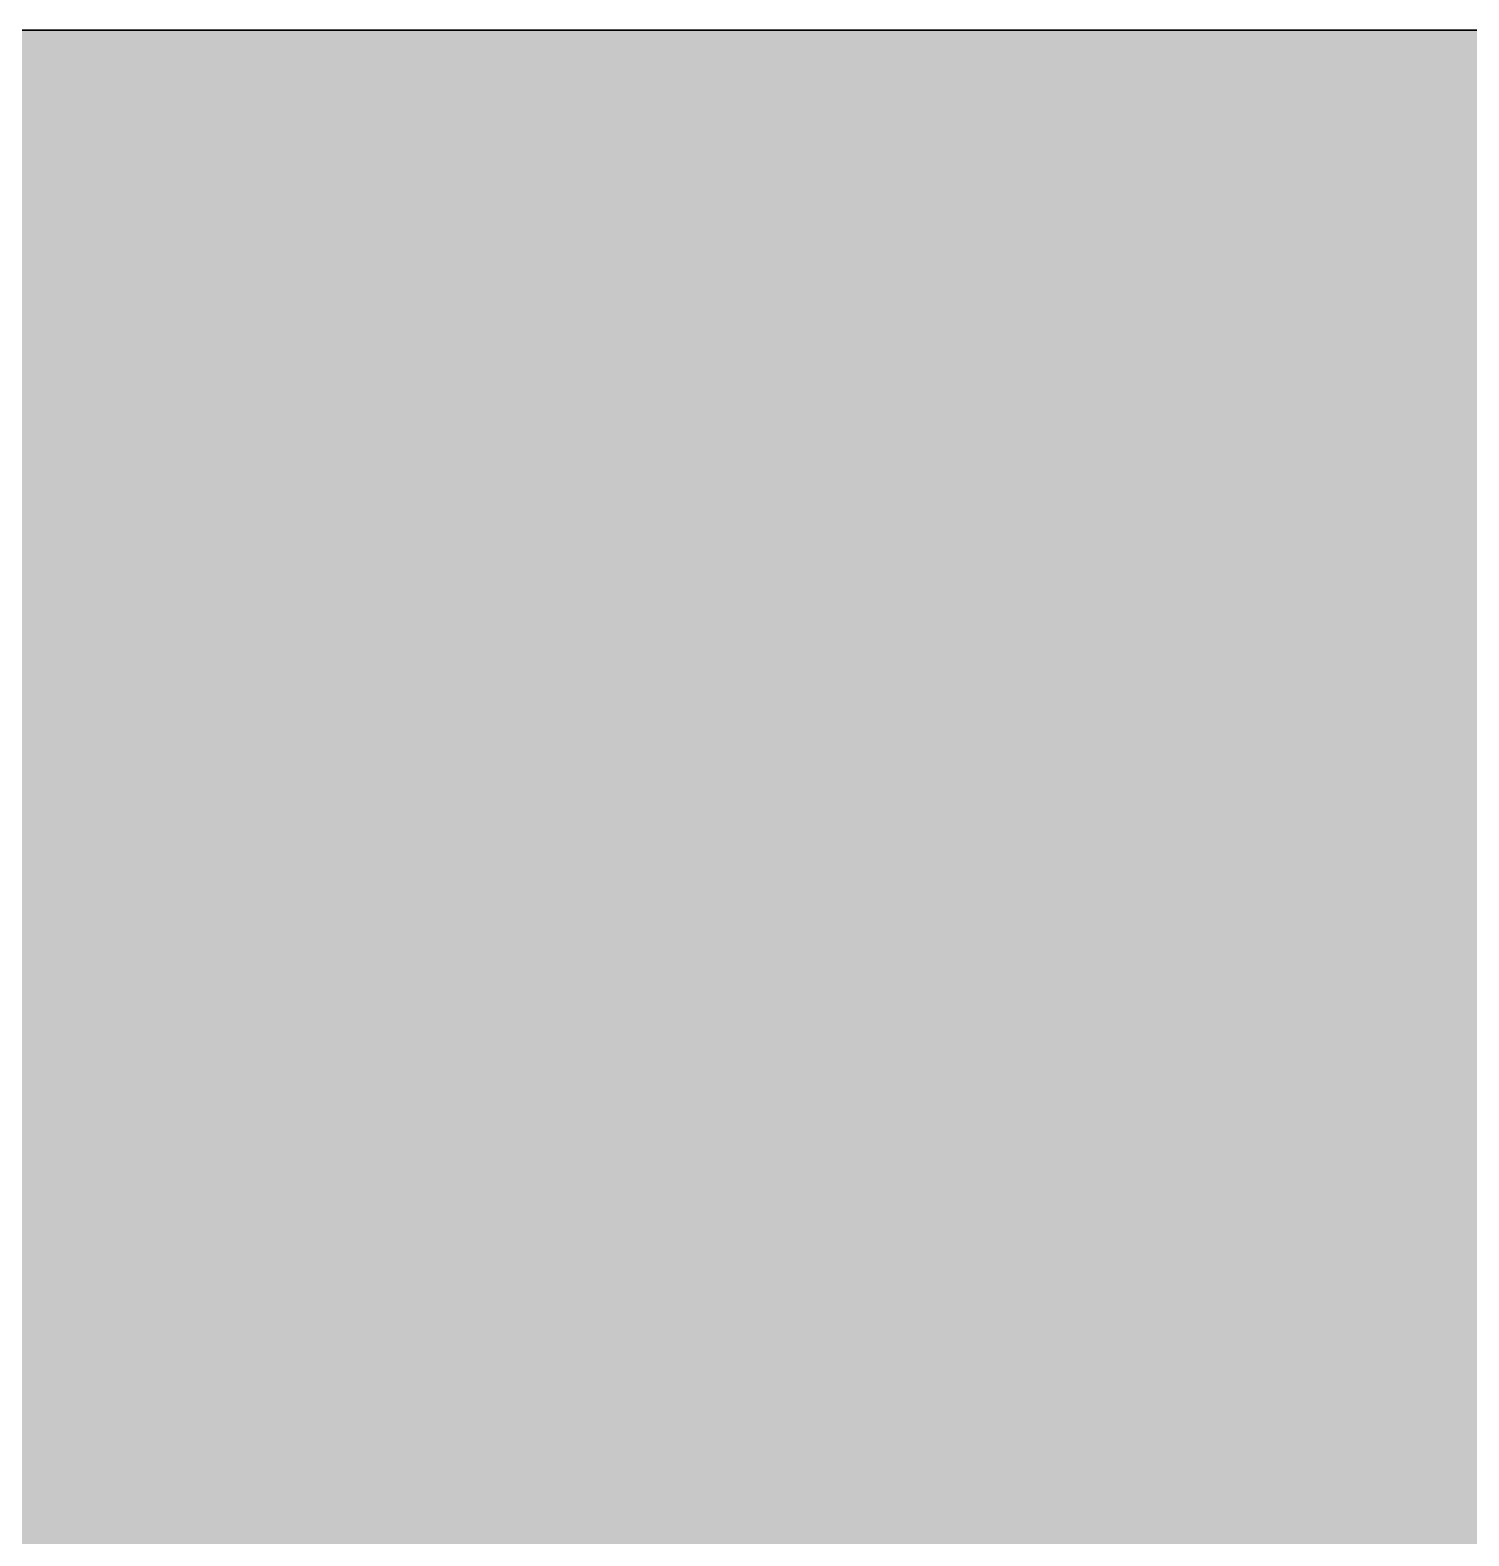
# Model space of a CAD drawing. Header units: metres. Extents: x 294 to 1101, y -498 to -355.
# Drawn here: x 628.18705 to 628.19899, y -488.18013 to -488.16763 of the extents above; entities that cross this region are included whole.
import ezdxf

# ---------------------------------------------------------------- set-up
doc = ezdxf.new("R2010")
doc.units = ezdxf.units.M
doc.layers.add('SectionCutEdges', color=7, linetype='Continuous')
doc.layers.add('wall', color=7, linetype='Continuous', lineweight=25)

msp = doc.modelspace()

# ---------------------------------------------------------------- hatches: boundary and pattern name
at = {"layer": 'wall'}
h = msp.add_hatch(color=256, dxfattribs=at)
h.dxf.hatch_style = 1
h.paths.add_polyline_path([(634.831432, -488.167627), (633.846039, -488.167627), (632.546039, -488.167627), (631.346039, -488.167627), (631.146039, -488.167627), (626.919587, -488.167627), (620.689178, -488.167627), (616.264441, -488.167627), (615.064441, -488.167627), (613.977053, -488.167627), (613.764441, -488.167627), (611.854409, -488.167627), (611.854409, -488.367627), (634.831432, -488.367627)])

# ---------------------------------------------------------------- linework, layer by layer
for p, q in [((626.919587, -488.167627), (631.346039, -488.167627)), ((627.420453, -488.167627), (630.860793, -488.167627)), ((627.531335, -488.167627), (628.267354, -488.167627)), ((627.609707, -488.167627), (628.345726, -488.167627)), ((627.742575, -488.167627), (628.875413, -488.167627)), ((627.865931, -488.167627), (628.519316, -488.167627)), ((627.890481, -488.167627), (628.495167, -488.167627)), ((627.903525, -488.167627), (630.375639, -488.167627)), ((627.905927, -488.167627), (628.479311, -488.167627)), ((628.078726, -488.167627), (628.232225, -488.167627)), ((628.176821, -488.167627), (628.203618, -488.167627)), ((628.179791, -488.167627), (628.190398, -488.167627)), ((628.187042, -488.167627), (628.187483, -488.167627)), ((628.18706, -488.167627), (628.187313, -488.167627)), ((628.18706, -488.167627), (628.187276, -488.167627)), ((628.18706, -488.167627), (628.187637, -488.167627)), ((628.187061, -488.167627), (628.18709, -488.167627)), ((628.187063, -488.167627), (628.187236, -488.167627)), ((628.187063, -488.167627), (628.187633, -488.167627)), ((628.187063, -488.167627), (628.187291, -488.167627)), ((628.187063, -488.167627), (628.18718, -488.167627)), ((628.187063, -488.167627), (628.187427, -488.167627)), ((628.187066, -488.167627), (628.18718, -488.167627)), ((628.187066, -488.167627), (628.187119, -488.167627)), ((628.187091, -488.167627), (628.187199, -488.167627)), ((628.187091, -488.167627), (628.187308, -488.167627)), ((628.187101, -488.167627), (628.187805, -488.167627)), ((628.18718, -488.167627), (628.187528, -488.167627)), ((628.187197, -488.167627), (628.187231, -488.167627)), ((628.187199, -488.167627), (628.187748, -488.167627)), ((628.187231, -488.167627), (628.187366, -488.167627)), ((628.187231, -488.167627), (628.187379, -488.167627)), ((628.187231, -488.167627), (628.187498, -488.167627)), ((628.187236, -488.167627), (628.187275, -488.167627)), ((628.187276, -488.167627), (628.187585, -488.167627)), ((628.187288, -488.167627), (628.187455, -488.167627)), ((628.187291, -488.167627), (628.187347, -488.167627)), ((628.187291, -488.167627), (628.187427, -488.167627)), ((628.187308, -488.167627), (628.187401, -488.167627)), ((628.187313, -488.167627), (628.187747, -488.167627)), ((628.187313, -488.167627), (628.187747, -488.167627)), ((628.187347, -488.167627), (628.187454, -488.167627)), ((628.187347, -488.167627), (628.187865, -488.167627)), ((628.187366, -488.167627), (628.187776, -488.167627)), ((628.187379, -488.167627), (628.187666, -488.167627)), ((628.187401, -488.167627), (628.187804, -488.167627)), ((628.187427, -488.167627), (628.187709, -488.167627)), ((628.187427, -488.167627), (628.187571, -488.167627)), ((628.187443, -488.167627), (628.187566, -488.167627)), ((628.187455, -488.167627), (628.187759, -488.167627)), ((628.187455, -488.167627), (628.187748, -488.167627)), ((628.187483, -488.167627), (628.188761, -488.167627)), ((628.187528, -488.167627), (628.187571, -488.167627)), ((628.187566, -488.167627), (628.187666, -488.167627)), ((628.187571, -488.167627), (628.187683, -488.167627)), ((628.187571, -488.167627), (628.187648, -488.167627)), ((628.187585, -488.167627), (628.187633, -488.167627)), ((628.187613, -488.167627), (628.187742, -488.167627)), ((628.187633, -488.167627), (628.187671, -488.167627)), ((628.187636, -488.167627), (628.187806, -488.167627)), ((628.187636, -488.167627), (628.187806, -488.167627)), ((628.187637, -488.167627), (628.187747, -488.167627)), ((628.187648, -488.167627), (628.187683, -488.167627)), ((628.187666, -488.167627), (628.187805, -488.167627)), ((628.187666, -488.167627), (628.187805, -488.167627)), ((628.187683, -488.167627), (628.187806, -488.167627)), ((628.187683, -488.167627), (628.187709, -488.167627)), ((628.187689, -488.167627), (628.187746, -488.167627)), ((628.187709, -488.167627), (628.187806, -488.167627)), ((628.187709, -488.167627), (628.187747, -488.167627)), ((628.187741, -488.167627), (628.187954, -488.167627)), ((628.187741, -488.167627), (628.187954, -488.167627)), ((628.187742, -488.167627), (628.187955, -488.167627)), ((628.187743, -488.167627), (628.187946, -488.167627)), ((628.187743, -488.167627), (628.187888, -488.167627)), ((628.187746, -488.167627), (628.187843, -488.167627)), ((628.187747, -488.167627), (628.187804, -488.167627)), ((628.187747, -488.167627), (628.187804, -488.167627)), ((628.187748, -488.167627), (628.187954, -488.167627)), ((628.187748, -488.167627), (628.187878, -488.167627)), ((628.187759, -488.167627), (628.187865, -488.167627)), ((628.187759, -488.167627), (628.187953, -488.167627)), ((628.187776, -488.167627), (628.187805, -488.167627)), ((628.187804, -488.167627), (628.187862, -488.167627)), ((628.187804, -488.167627), (628.187862, -488.167627)), ((628.187804, -488.167627), (628.187863, -488.167627)), ((628.187805, -488.167627), (628.187863, -488.167627)), ((628.187805, -488.167627), (628.187864, -488.167627)), ((628.187805, -488.167627), (628.187864, -488.167627)), ((628.187806, -488.167627), (628.187865, -488.167627)), ((628.187806, -488.167627), (628.187864, -488.167627)), ((628.187806, -488.167627), (628.187864, -488.167627)), ((628.187813, -488.167627), (628.187938, -488.167627)), ((628.187843, -488.167627), (628.18794, -488.167627)), ((628.187862, -488.167627), (628.18792, -488.167627)), ((628.187862, -488.167627), (628.18792, -488.167627)), ((628.187863, -488.167627), (628.187921, -488.167627)), ((628.187863, -488.167627), (628.187921, -488.167627)), ((628.187864, -488.167627), (628.187921, -488.167627)), ((628.187864, -488.167627), (628.187922, -488.167627)), ((628.187864, -488.167627), (628.187922, -488.167627)), ((628.187864, -488.167627), (628.187922, -488.167627)), ((628.187865, -488.167627), (628.187922, -488.167627)), ((628.187865, -488.167627), (628.187953, -488.167627)), ((628.187877, -488.167627), (628.187914, -488.167627)), ((628.187878, -488.167627), (628.187954, -488.167627)), ((628.187888, -488.167627), (628.18794, -488.167627)), ((628.18792, -488.167627), (628.18798, -488.167627)), ((628.18792, -488.167627), (628.18798, -488.167627)), ((628.187921, -488.167627), (628.187981, -488.167627)), ((628.187921, -488.167627), (628.187954, -488.167627)), ((628.187921, -488.167627), (628.187981, -488.167627)), ((628.187921, -488.167627), (628.18798, -488.167627)), ((628.187922, -488.167627), (628.187982, -488.167627)), ((628.187922, -488.167627), (628.187982, -488.167627)), ((628.187922, -488.167627), (628.187982, -488.167627)), ((628.187922, -488.167627), (628.187981, -488.167627)), ((628.187922, -488.167627), (628.187982, -488.167627)), ((628.18794, -488.167627), (628.188041, -488.167627)), ((628.18794, -488.167627), (628.187979, -488.167627)), ((628.187946, -488.167627), (628.188041, -488.167627)), ((628.187953, -488.167627), (628.187983, -488.167627)), ((628.187953, -488.167627), (628.187983, -488.167627)), ((628.187953, -488.167627), (628.187982, -488.167627)), ((628.187953, -488.167627), (628.188107, -488.167627)), ((628.18798, -488.167627), (628.188041, -488.167627)), ((628.18798, -488.167627), (628.188042, -488.167627)), ((628.18798, -488.167627), (628.188042, -488.167627)), ((628.187981, -488.167627), (628.188043, -488.167627)), ((628.187981, -488.167627), (628.188043, -488.167627)), ((628.187981, -488.167627), (628.188043, -488.167627)), ((628.187981, -488.167627), (628.188043, -488.167627)), ((628.187981, -488.167627), (628.188043, -488.167627)), ((628.187982, -488.167627), (628.188044, -488.167627)), ((628.187982, -488.167627), (628.188043, -488.167627)), ((628.187982, -488.167627), (628.188044, -488.167627)), ((628.187982, -488.167627), (628.188046, -488.167627)), ((628.187982, -488.167627), (628.188043, -488.167627)), ((628.187983, -488.167627), (628.188108, -488.167627)), ((628.188041, -488.167627), (628.188105, -488.167627)), ((628.188041, -488.167627), (628.188104, -488.167627)), ((628.188042, -488.167627), (628.188105, -488.167627)), ((628.188042, -488.167627), (628.188105, -488.167627)), ((628.188043, -488.167627), (628.188106, -488.167627)), ((628.188043, -488.167627), (628.188106, -488.167627)), ((628.188043, -488.167627), (628.188106, -488.167627)), ((628.188043, -488.167627), (628.188107, -488.167627)), ((628.188044, -488.167627), (628.188107, -488.167627)), ((628.188044, -488.167627), (628.188107, -488.167627)), ((628.188044, -488.167627), (628.188107, -488.167627)), ((628.188046, -488.167627), (628.188107, -488.167627)), ((628.188104, -488.167627), (628.188189, -488.167627)), ((628.188105, -488.167627), (628.18816, -488.167627)), ((628.188105, -488.167627), (628.18816, -488.167627)), ((628.188105, -488.167627), (628.18816, -488.167627)), ((628.188106, -488.167627), (628.188161, -488.167627)), ((628.188106, -488.167627), (628.188161, -488.167627)), ((628.188106, -488.167627), (628.188161, -488.167627)), ((628.188107, -488.167627), (628.188162, -488.167627)), ((628.188107, -488.167627), (628.188162, -488.167627)), ((628.188107, -488.167627), (628.188162, -488.167627)), ((628.188107, -488.167627), (628.188162, -488.167627)), ((628.188108, -488.167627), (628.188162, -488.167627)), ((628.188108, -488.167627), (628.188219, -488.167627)), ((628.18816, -488.167627), (628.188216, -488.167627)), ((628.18816, -488.167627), (628.188216, -488.167627)), ((628.18816, -488.167627), (628.188217, -488.167627)), ((628.188161, -488.167627), (628.188217, -488.167627)), ((628.188161, -488.167627), (628.188218, -488.167627)), ((628.188161, -488.167627), (628.188217, -488.167627)), ((628.188162, -488.167627), (628.188219, -488.167627)), ((628.188162, -488.167627), (628.188219, -488.167627)), ((628.188162, -488.167627), (628.188222, -488.167627)), ((628.188162, -488.167627), (628.188218, -488.167627)), ((628.188162, -488.167627), (628.188218, -488.167627)), ((628.188189, -488.167627), (628.188575, -488.167627)), ((628.188189, -488.167627), (628.188283, -488.167627)), ((628.188216, -488.167627), (628.188274, -488.167627)), ((628.188216, -488.167627), (628.188274, -488.167627)), ((628.188217, -488.167627), (628.188275, -488.167627)), ((628.188217, -488.167627), (628.188274, -488.167627)), ((628.188217, -488.167627), (628.188275, -488.167627)), ((628.188218, -488.167627), (628.188276, -488.167627)), ((628.188218, -488.167627), (628.188275, -488.167627)), ((628.188218, -488.167627), (628.188276, -488.167627)), ((628.188219, -488.167627), (628.188336, -488.167627)), ((628.188219, -488.167627), (628.188276, -488.167627)), ((628.188219, -488.167627), (628.188276, -488.167627)), ((628.188274, -488.167627), (628.188333, -488.167627)), ((628.188274, -488.167627), (628.188333, -488.167627)), ((628.188274, -488.167627), (628.188333, -488.167627)), ((628.188275, -488.167627), (628.188334, -488.167627)), ((628.188275, -488.167627), (628.188334, -488.167627)), ((628.188275, -488.167627), (628.188334, -488.167627)), ((628.188276, -488.167627), (628.188336, -488.167627)), ((628.188276, -488.167627), (628.188335, -488.167627)), ((628.188276, -488.167627), (628.188335, -488.167627)), ((628.188276, -488.167627), (628.188335, -488.167627)), ((628.188283, -488.167627), (628.188379, -488.167627)), ((628.188332, -488.167627), (628.188379, -488.167627)), ((628.188332, -488.167627), (628.188376, -488.167627)), ((628.188333, -488.167627), (628.188391, -488.167627)), ((628.188333, -488.167627), (628.188391, -488.167627)), ((628.188333, -488.167627), (628.188391, -488.167627)), ((628.188334, -488.167627), (628.188392, -488.167627)), ((628.188334, -488.167627), (628.188392, -488.167627)), ((628.188334, -488.167627), (628.188392, -488.167627)), ((628.188335, -488.167627), (628.188393, -488.167627)), ((628.188335, -488.167627), (628.188393, -488.167627)), ((628.188335, -488.167627), (628.188392, -488.167627)), ((628.188336, -488.167627), (628.188453, -488.167627)), ((628.188336, -488.167627), (628.188393, -488.167627)), ((628.188376, -488.167627), (628.188406, -488.167627)), ((628.188376, -488.167627), (628.18845, -488.167627)), ((628.188379, -488.167627), (628.188575, -488.167627)), ((628.188379, -488.167627), (628.188474, -488.167627)), ((628.188391, -488.167627), (628.18845, -488.167627)), ((628.188391, -488.167627), (628.18845, -488.167627)), ((628.188391, -488.167627), (628.18845, -488.167627)), ((628.188392, -488.167627), (628.188451, -488.167627)), ((628.188392, -488.167627), (628.188451, -488.167627)), ((628.188392, -488.167627), (628.188451, -488.167627)), ((628.188392, -488.167627), (628.188452, -488.167627)), ((628.188393, -488.167627), (628.188453, -488.167627)), ((628.188393, -488.167627), (628.188452, -488.167627)), ((628.188393, -488.167627), (628.188452, -488.167627)), ((628.18845, -488.167627), (628.18851, -488.167627)), ((628.18845, -488.167627), (628.18851, -488.167627)), ((628.18845, -488.167627), (628.18851, -488.167627)), ((628.188451, -488.167627), (628.188511, -488.167627)), ((628.188451, -488.167627), (628.188511, -488.167627)), ((628.188451, -488.167627), (628.188511, -488.167627)), ((628.188452, -488.167627), (628.188513, -488.167627)), ((628.188452, -488.167627), (628.188512, -488.167627)), ((628.188452, -488.167627), (628.188512, -488.167627)), ((628.188453, -488.167627), (628.188513, -488.167627)), ((628.188453, -488.167627), (628.188574, -488.167627)), ((628.188474, -488.167627), (628.188572, -488.167627)), ((628.188492, -488.167627), (628.188529, -488.167627)), ((628.18851, -488.167627), (628.188572, -488.167627)), ((628.18851, -488.167627), (628.188572, -488.167627)), ((628.18851, -488.167627), (628.188572, -488.167627)), ((628.188511, -488.167627), (628.188573, -488.167627)), ((628.188511, -488.167627), (628.188573, -488.167627)), ((628.188511, -488.167627), (628.188572, -488.167627)), ((628.188512, -488.167627), (628.188578, -488.167627)), ((628.188512, -488.167627), (628.188573, -488.167627)), ((628.188513, -488.167627), (628.188574, -488.167627)), ((628.188513, -488.167627), (628.188574, -488.167627)), ((628.188572, -488.167627), (628.18863, -488.167627)), ((628.188572, -488.167627), (628.188664, -488.167627)), ((628.188572, -488.167627), (628.18863, -488.167627)), ((628.188572, -488.167627), (628.18863, -488.167627)), ((628.188572, -488.167627), (628.188631, -488.167627)), ((628.188573, -488.167627), (628.188631, -488.167627)), ((628.188573, -488.167627), (628.188631, -488.167627)), ((628.188573, -488.167627), (628.188632, -488.167627)), ((628.188574, -488.167627), (628.188692, -488.167627)), ((628.188574, -488.167627), (628.188632, -488.167627)), ((628.188574, -488.167627), (628.188632, -488.167627)), ((628.188575, -488.167627), (628.188844, -488.167627)), ((628.188575, -488.167627), (628.188664, -488.167627)), ((628.188575, -488.167627), (628.188777, -488.167627)), ((628.188579, -488.167627), (628.18879, -488.167627)), ((628.188579, -488.167627), (628.188847, -488.167627)), ((628.188584, -488.167627), (628.188692, -488.167627)), ((628.188584, -488.167627), (628.188814, -488.167627)), ((628.18863, -488.167627), (628.188689, -488.167627)), ((628.18863, -488.167627), (628.188689, -488.167627)), ((628.18863, -488.167627), (628.18869, -488.167627)), ((628.188631, -488.167627), (628.188691, -488.167627)), ((628.188631, -488.167627), (628.188691, -488.167627)), ((628.188631, -488.167627), (628.18869, -488.167627)), ((628.188632, -488.167627), (628.188692, -488.167627)), ((628.188632, -488.167627), (628.188692, -488.167627)), ((628.188632, -488.167627), (628.188692, -488.167627)), ((628.188632, -488.167627), (628.188691, -488.167627)), ((628.188632, -488.167627), (628.188692, -488.167627)), ((628.188652, -488.167627), (628.188689, -488.167627)), ((628.188664, -488.167627), (628.188759, -488.167627)), ((628.188689, -488.167627), (628.18875, -488.167627)), ((628.188689, -488.167627), (628.18875, -488.167627)), ((628.18869, -488.167627), (628.18875, -488.167627)), ((628.18869, -488.167627), (628.18875, -488.167627)), ((628.188691, -488.167627), (628.188751, -488.167627)), ((628.188691, -488.167627), (628.188751, -488.167627)), ((628.188691, -488.167627), (628.188751, -488.167627)), ((628.188692, -488.167627), (628.188752, -488.167627)), ((628.188692, -488.167627), (628.188752, -488.167627)), ((628.188692, -488.167627), (628.188814, -488.167627)), ((628.188692, -488.167627), (628.188752, -488.167627)), ((628.188692, -488.167627), (628.188752, -488.167627)), ((628.188718, -488.167627), (628.188752, -488.167627)), ((628.18875, -488.167627), (628.188811, -488.167627)), ((628.18875, -488.167627), (628.188834, -488.167627)), ((628.18875, -488.167627), (628.188811, -488.167627)), ((628.18875, -488.167627), (628.188812, -488.167627)), ((628.188751, -488.167627), (628.188812, -488.167627)), ((628.188751, -488.167627), (628.188786, -488.167627)), ((628.188751, -488.167627), (628.188812, -488.167627)), ((628.188752, -488.167627), (628.188814, -488.167627)), ((628.188752, -488.167627), (628.188813, -488.167627)), ((628.188752, -488.167627), (628.188813, -488.167627)), ((628.188752, -488.167627), (628.188813, -488.167627)), ((628.188752, -488.167627), (628.188813, -488.167627)), ((628.188759, -488.167627), (628.188844, -488.167627)), ((628.188761, -488.167627), (628.190752, -488.167627)), ((628.18879, -488.167627), (628.188886, -488.167627)), ((628.18879, -488.167627), (628.18938, -488.167627)), ((628.188811, -488.167627), (628.188866, -488.167627)), ((628.188812, -488.167627), (628.188868, -488.167627)), ((628.188812, -488.167627), (628.188868, -488.167627)), ((628.188813, -488.167627), (628.188869, -488.167627)), ((628.188813, -488.167627), (628.188869, -488.167627)), ((628.188813, -488.167627), (628.188868, -488.167627)), ((628.188813, -488.167627), (628.188868, -488.167627)), ((628.188813, -488.167627), (628.188869, -488.167627)), ((628.188814, -488.167627), (628.188869, -488.167627)), ((628.188814, -488.167627), (628.188926, -488.167627)), ((628.188814, -488.167627), (628.189026, -488.167627)), ((628.188834, -488.167627), (628.188867, -488.167627)), ((628.188834, -488.167627), (628.188867, -488.167627)), ((628.188835, -488.167627), (628.188868, -488.167627)), ((628.188844, -488.167627), (628.188922, -488.167627)), ((628.188844, -488.167627), (628.18893, -488.167627)), ((628.188866, -488.167627), (628.188923, -488.167627)), ((628.188867, -488.167627), (628.188923, -488.167627)), ((628.188868, -488.167627), (628.188924, -488.167627)), ((628.188868, -488.167627), (628.188925, -488.167627)), ((628.188868, -488.167627), (628.188924, -488.167627)), ((628.188869, -488.167627), (628.188926, -488.167627)), ((628.188869, -488.167627), (628.188925, -488.167627)), ((628.188869, -488.167627), (628.188925, -488.167627)), ((628.188869, -488.167627), (628.188925, -488.167627)), ((628.188899, -488.167627), (628.188976, -488.167627)), ((628.188923, -488.167627), (628.18898, -488.167627)), ((628.188923, -488.167627), (628.188977, -488.167627)), ((628.188924, -488.167627), (628.188981, -488.167627)), ((628.188924, -488.167627), (628.188978, -488.167627)), ((628.188925, -488.167627), (628.188982, -488.167627)), ((628.188925, -488.167627), (628.188982, -488.167627)), ((628.188925, -488.167627), (628.188982, -488.167627)), ((628.188925, -488.167627), (628.188982, -488.167627)), ((628.188926, -488.167627), (628.188982, -488.167627)), ((628.188926, -488.167627), (628.189041, -488.167627)), ((628.18893, -488.167627), (628.189265, -488.167627)), ((628.188942, -488.167627), (628.189026, -488.167627)), ((628.188977, -488.167627), (628.189038, -488.167627)), ((628.188978, -488.167627), (628.189039, -488.167627)), ((628.18898, -488.167627), (628.189037, -488.167627)), ((628.188981, -488.167627), (628.189039, -488.167627)), ((628.188982, -488.167627), (628.18904, -488.167627)), ((628.188982, -488.167627), (628.189025, -488.167627)), ((628.188982, -488.167627), (628.189026, -488.167627)), ((628.188982, -488.167627), (628.189038, -488.167627)), ((628.188982, -488.167627), (628.189038, -488.167627)), ((628.188996, -488.167627), (628.189032, -488.167627)), ((628.189026, -488.167627), (628.189102, -488.167627)), ((628.189026, -488.167627), (628.189293, -488.167627)), ((628.189026, -488.167627), (628.189056, -488.167627)), ((628.189032, -488.167627), (628.189087, -488.167627)), ((628.189037, -488.167627), (628.189099, -488.167627)), ((628.189039, -488.167627), (628.189101, -488.167627)), ((628.18904, -488.167627), (628.189102, -488.167627)), ((628.189041, -488.167627), (628.189229, -488.167627)), ((628.189046, -488.167627), (628.189159, -488.167627)), ((628.18906, -488.167627), (628.189102, -488.167627)), ((628.189087, -488.167627), (628.189203, -488.167627)), ((628.189099, -488.167627), (628.189162, -488.167627)), ((628.189101, -488.167627), (628.189164, -488.167627)), ((628.189101, -488.167627), (628.189127, -488.167627)), ((628.189101, -488.167627), (628.189127, -488.167627)), ((628.189101, -488.167627), (628.189164, -488.167627)), ((628.189101, -488.167627), (628.189163, -488.167627)), ((628.189102, -488.167627), (628.189165, -488.167627)), ((628.189102, -488.167627), (628.189165, -488.167627)), ((628.189102, -488.167627), (628.189164, -488.167627)), ((628.189125, -488.167627), (628.189162, -488.167627)), ((628.189125, -488.167627), (628.189162, -488.167627)), ((628.189126, -488.167627), (628.189163, -488.167627)), ((628.189126, -488.167627), (628.189164, -488.167627)), ((628.189127, -488.167627), (628.189164, -488.167627)), ((628.189127, -488.167627), (628.189164, -488.167627)), ((628.189132, -488.167627), (628.189162, -488.167627)), ((628.189162, -488.167627), (628.189226, -488.167627)), ((628.189163, -488.167627), (628.189227, -488.167627)), ((628.189164, -488.167627), (628.189227, -488.167627)), ((628.189164, -488.167627), (628.189228, -488.167627)), ((628.189164, -488.167627), (628.189228, -488.167627)), ((628.189165, -488.167627), (628.189228, -488.167627)), ((628.189203, -488.167627), (628.189448, -488.167627)), ((628.189203, -488.167627), (628.189435, -488.167627)), ((628.189226, -488.167627), (628.18929, -488.167627)), ((628.189226, -488.167627), (628.189266, -488.167627)), ((628.189227, -488.167627), (628.189292, -488.167627)), ((628.189227, -488.167627), (628.189267, -488.167627)), ((628.189227, -488.167627), (628.189267, -488.167627)), ((628.189227, -488.167627), (628.189268, -488.167627)), ((628.189228, -488.167627), (628.189293, -488.167627)), ((628.189228, -488.167627), (628.189292, -488.167627)), ((628.189229, -488.167627), (628.189332, -488.167627)), ((628.189251, -488.167627), (628.18929, -488.167627)), ((628.189265, -488.167627), (628.189411, -488.167627)), ((628.189266, -488.167627), (628.189343, -488.167627)), ((628.18929, -488.167627), (628.189343, -488.167627)), ((628.18929, -488.167627), (628.189411, -488.167627)), ((628.189291, -488.167627), (628.189344, -488.167627)), ((628.189292, -488.167627), (628.189344, -488.167627)), ((628.189292, -488.167627), (628.189331, -488.167627)), ((628.189293, -488.167627), (628.189345, -488.167627)), ((628.189293, -488.167627), (628.189346, -488.167627)), ((628.189293, -488.167627), (628.189332, -488.167627)), ((628.189332, -488.167627), (628.189699, -488.167627)), ((628.189332, -488.167627), (628.189699, -488.167627)), ((628.189343, -488.167627), (628.189396, -488.167627)), ((628.189343, -488.167627), (628.189412, -488.167627)), ((628.189344, -488.167627), (628.189397, -488.167627)), ((628.189344, -488.167627), (628.189413, -488.167627)), ((628.189345, -488.167627), (628.189398, -488.167627)), ((628.189346, -488.167627), (628.189399, -488.167627)), ((628.18938, -488.167627), (628.189413, -488.167627)), ((628.18938, -488.167627), (628.189424, -488.167627)), ((628.189388, -488.167627), (628.189424, -488.167627)), ((628.189396, -488.167627), (628.189449, -488.167627)), ((628.189397, -488.167627), (628.189451, -488.167627)), ((628.189398, -488.167627), (628.189452, -488.167627)), ((628.189398, -488.167627), (628.189451, -488.167627)), ((628.189399, -488.167627), (628.189452, -488.167627)), ((628.189411, -488.167627), (628.189694, -488.167627)), ((628.189411, -488.167627), (628.189471, -488.167627)), ((628.189412, -488.167627), (628.189449, -488.167627)), ((628.189412, -488.167627), (628.189449, -488.167627)), ((628.189412, -488.167627), (628.189503, -488.167627)), ((628.189413, -488.167627), (628.189451, -488.167627)), ((628.189413, -488.167627), (628.189451, -488.167627)), ((628.189413, -488.167627), (628.189454, -488.167627)), ((628.189413, -488.167627), (628.189504, -488.167627)), ((628.189433, -488.167627), (628.189483, -488.167627)), ((628.189449, -488.167627), (628.189503, -488.167627)), ((628.189451, -488.167627), (628.189505, -488.167627)), ((628.189451, -488.167627), (628.189505, -488.167627)), ((628.189452, -488.167627), (628.189506, -488.167627)), ((628.189452, -488.167627), (628.189506, -488.167627)), ((628.189452, -488.167627), (628.189506, -488.167627)), ((628.18947, -488.167627), (628.189682, -488.167627)), ((628.189471, -488.167627), (628.189552, -488.167627)), ((628.189483, -488.167627), (628.189511, -488.167627)), ((628.189502, -488.167627), (628.189552, -488.167627)), ((628.189503, -488.167627), (628.189565, -488.167627)), ((628.189503, -488.167627), (628.189533, -488.167627)), ((628.189503, -488.167627), (628.189565, -488.167627)), ((628.189504, -488.167627), (628.189566, -488.167627)), ((628.189505, -488.167627), (628.189567, -488.167627)), ((628.189505, -488.167627), (628.189567, -488.167627)), ((628.189505, -488.167627), (628.189567, -488.167627)), ((628.189506, -488.167627), (628.189568, -488.167627)), ((628.189506, -488.167627), (628.189568, -488.167627)), ((628.189506, -488.167627), (628.189568, -488.167627)), ((628.189511, -488.167627), (628.189538, -488.167627)), ((628.189538, -488.167627), (628.189588, -488.167627)), ((628.189552, -488.167627), (628.189645, -488.167627)), ((628.189555, -488.167627), (628.189641, -488.167627)), ((628.189564, -488.167627), (628.189694, -488.167627)), ((628.189565, -488.167627), (628.189628, -488.167627)), ((628.189565, -488.167627), (628.189628, -488.167627)), ((628.189566, -488.167627), (628.189629, -488.167627)), ((628.189567, -488.167627), (628.189629, -488.167627)), ((628.189567, -488.167627), (628.18963, -488.167627)), ((628.189567, -488.167627), (628.18963, -488.167627)), ((628.189568, -488.167627), (628.18963, -488.167627)), ((628.189588, -488.167627), (628.18964, -488.167627)), ((628.189589, -488.167627), (628.189631, -488.167627)), ((628.189589, -488.167627), (628.189631, -488.167627)), ((628.189589, -488.167627), (628.189631, -488.167627)), ((628.189628, -488.167627), (628.189691, -488.167627)), ((628.189628, -488.167627), (628.189691, -488.167627)), ((628.189629, -488.167627), (628.189693, -488.167627)), ((628.189629, -488.167627), (628.189692, -488.167627)), ((628.18963, -488.167627), (628.189694, -488.167627)), ((628.18963, -488.167627), (628.189693, -488.167627)), ((628.18963, -488.167627), (628.189693, -488.167627)), ((628.189631, -488.167627), (628.189694, -488.167627)), ((628.189631, -488.167627), (628.189694, -488.167627)), ((628.189638, -488.167627), (628.189695, -488.167627)), ((628.189638, -488.167627), (628.189695, -488.167627)), ((628.189641, -488.167627), (628.189682, -488.167627)), ((628.189645, -488.167627), (628.189739, -488.167627)), ((628.189682, -488.167627), (628.189866, -488.167627)), ((628.189682, -488.167627), (628.189741, -488.167627)), ((628.189691, -488.167627), (628.189755, -488.167627)), ((628.189691, -488.167627), (628.189773, -488.167627)), ((628.189693, -488.167627), (628.189757, -488.167627)), ((628.189693, -488.167627), (628.189757, -488.167627)), ((628.189694, -488.167627), (628.189758, -488.167627)), ((628.189694, -488.167627), (628.189743, -488.167627)), ((628.189694, -488.167627), (628.18973, -488.167627)), ((628.189694, -488.167627), (628.189747, -488.167627)), ((628.189694, -488.167627), (628.190768, -488.167627)), ((628.189695, -488.167627), (628.189741, -488.167627)), ((628.189695, -488.167627), (628.189741, -488.167627)), ((628.189698, -488.167627), (628.189757, -488.167627)), ((628.189699, -488.167627), (628.190145, -488.167627)), ((628.189699, -488.167627), (628.190145, -488.167627)), ((628.189717, -488.167627), (628.189902, -488.167627)), ((628.189717, -488.167627), (628.189976, -488.167627)), ((628.189739, -488.167627), (628.190106, -488.167627)), ((628.189743, -488.167627), (628.189794, -488.167627)), ((628.189743, -488.167627), (628.189794, -488.167627)), ((628.189747, -488.167627), (628.189794, -488.167627)), ((628.18975, -488.167627), (628.18983, -488.167627)), ((628.18975, -488.167627), (628.18983, -488.167627)), ((628.189755, -488.167627), (628.19146, -488.167627)), ((628.189755, -488.167627), (628.190106, -488.167627)), ((628.189756, -488.167627), (628.189791, -488.167627)), ((628.189757, -488.167627), (628.189792, -488.167627)), ((628.189757, -488.167627), (628.189792, -488.167627)), ((628.189757, -488.167627), (628.189792, -488.167627)), ((628.189757, -488.167627), (628.189793, -488.167627)), ((628.189757, -488.167627), (628.189828, -488.167627)), ((628.189757, -488.167627), (628.189793, -488.167627)), ((628.189757, -488.167627), (628.189829, -488.167627)), ((628.189757, -488.167627), (628.189864, -488.167627)), ((628.189758, -488.167627), (628.189793, -488.167627)), ((628.189758, -488.167627), (628.189794, -488.167627)), ((628.189758, -488.167627), (628.189793, -488.167627)), ((628.189758, -488.167627), (628.189829, -488.167627)), ((628.189758, -488.167627), (628.189865, -488.167627)), ((628.189791, -488.167627), (628.189823, -488.167627)), ((628.189791, -488.167627), (628.1911, -488.167627)), ((628.189792, -488.167627), (628.189828, -488.167627)), ((628.189792, -488.167627), (628.189828, -488.167627)), ((628.189792, -488.167627), (628.189828, -488.167627)), ((628.189792, -488.167627), (628.189828, -488.167627)), ((628.189792, -488.167627), (628.189828, -488.167627)), ((628.189793, -488.167627), (628.189829, -488.167627)), ((628.189793, -488.167627), (628.189864, -488.167627)), ((628.189794, -488.167627), (628.18983, -488.167627)), ((628.189794, -488.167627), (628.18983, -488.167627)), ((628.189794, -488.167627), (628.18983, -488.167627)), ((628.189827, -488.167627), (628.18987, -488.167627)), ((628.189828, -488.167627), (628.189864, -488.167627)), ((628.189828, -488.167627), (628.189864, -488.167627)), ((628.189828, -488.167627), (628.18987, -488.167627)), ((628.189828, -488.167627), (628.189864, -488.167627)), ((628.189828, -488.167627), (628.1899, -488.167627)), ((628.189828, -488.167627), (628.189864, -488.167627)), ((628.189829, -488.167627), (628.189865, -488.167627)), ((628.189829, -488.167627), (628.189865, -488.167627)), ((628.18983, -488.167627), (628.189866, -488.167627)), ((628.18983, -488.167627), (628.189866, -488.167627)), ((628.18983, -488.167627), (628.189976, -488.167627)), ((628.189864, -488.167627), (628.1899, -488.167627)), ((628.189864, -488.167627), (628.1899, -488.167627)), ((628.189864, -488.167627), (628.1899, -488.167627)), ((628.189864, -488.167627), (628.1899, -488.167627)), ((628.189865, -488.167627), (628.189901, -488.167627)), ((628.189865, -488.167627), (628.189901, -488.167627)), ((628.189866, -488.167627), (628.189902, -488.167627)), ((628.189866, -488.167627), (628.189902, -488.167627)), ((628.189866, -488.167627), (628.189902, -488.167627)), ((628.1899, -488.167627), (628.193166, -488.167627)), ((628.1899, -488.167627), (628.189929, -488.167627)), ((628.1899, -488.167627), (628.189975, -488.167627)), ((628.189901, -488.167627), (628.189976, -488.167627)), ((628.189902, -488.167627), (628.189976, -488.167627)), ((628.189902, -488.167627), (628.189976, -488.167627)), ((628.189902, -488.167627), (628.189976, -488.167627)), ((628.189975, -488.167627), (628.190008, -488.167627)), ((628.189975, -488.167627), (628.190051, -488.167627)), ((628.189975, -488.167627), (628.190033, -488.167627)), ((628.189976, -488.167627), (628.190051, -488.167627)), ((628.189976, -488.167627), (628.190052, -488.167627)), ((628.189976, -488.167627), (628.190026, -488.167627)), ((628.189976, -488.167627), (628.190052, -488.167627)), ((628.190026, -488.167627), (628.190072, -488.167627)), ((628.190026, -488.167627), (628.190052, -488.167627)), ((628.190033, -488.167627), (628.190455, -488.167627)), ((628.190051, -488.167627), (628.190127, -488.167627)), ((628.190051, -488.167627), (628.190078, -488.167627)), ((628.190052, -488.167627), (628.190128, -488.167627)), ((628.190052, -488.167627), (628.190128, -488.167627)), ((628.190052, -488.167627), (628.190128, -488.167627)), ((628.190072, -488.167627), (628.190128, -488.167627)), ((628.190106, -488.167627), (628.191058, -488.167627)), ((628.190127, -488.167627), (628.190451, -488.167627)), ((628.190128, -488.167627), (628.192143, -488.167627)), ((628.190128, -488.167627), (628.190229, -488.167627)), ((628.190128, -488.167627), (628.190533, -488.167627)), ((628.190128, -488.167627), (628.190426, -488.167627)), ((628.190145, -488.167627), (628.190264, -488.167627)), ((628.190146, -488.167627), (628.190452, -488.167627)), ((628.190229, -488.167627), (628.190476, -488.167627)), ((628.19045, -488.167627), (628.190736, -488.167627)), ((628.190451, -488.167627), (628.192157, -488.167627)), ((628.190451, -488.167627), (628.191034, -488.167627)), ((628.190452, -488.167627), (628.190761, -488.167627)), ((628.190452, -488.167627), (628.190518, -488.167627)), ((628.190455, -488.167627), (628.191061, -488.167627)), ((628.190476, -488.167627), (628.190594, -488.167627)), ((628.190594, -488.167627), (628.190641, -488.167627)), ((628.190632, -488.167627), (628.191839, -488.167627)), ((628.190736, -488.167627), (628.191729, -488.167627)), ((628.190752, -488.167627), (628.193261, -488.167627)), ((628.190761, -488.167627), (628.191939, -488.167627)), ((628.191031, -488.167627), (628.192159, -488.167627)), ((628.191034, -488.167627), (628.191063, -488.167627)), ((628.191058, -488.167627), (628.191964, -488.167627)), ((628.191061, -488.167627), (628.191213, -488.167627)), ((628.191063, -488.167627), (628.191731, -488.167627)), ((628.1911, -488.167627), (628.19146, -488.167627)), ((628.1911, -488.167627), (628.19146, -488.167627)), ((628.191213, -488.167627), (628.191425, -488.167627)), ((628.191425, -488.167627), (628.191462, -488.167627)), ((628.19146, -488.167627), (628.191649, -488.167627)), ((628.19146, -488.167627), (628.191649, -488.167627)), ((628.19146, -488.167627), (628.19175, -488.167627)), ((628.191462, -488.167627), (628.191657, -488.167627)), ((628.191649, -488.167627), (628.193434, -488.167627)), ((628.191649, -488.167627), (628.19346, -488.167627)), ((628.191657, -488.167627), (628.19209, -488.167627)), ((628.191729, -488.167627), (628.192156, -488.167627)), ((628.191732, -488.167627), (628.192159, -488.167627)), ((628.19175, -488.167627), (628.19346, -488.167627)), ((628.191839, -488.167627), (628.192159, -488.167627)), ((628.191939, -488.167627), (628.192159, -488.167627)), ((628.191964, -488.167627), (628.192642, -488.167627)), ((628.19209, -488.167627), (628.192535, -488.167627)), ((628.19214, -488.167627), (628.19346, -488.167627)), ((628.192143, -488.167627), (628.194239, -488.167627)), ((628.192143, -488.167627), (628.192582, -488.167627)), ((628.192157, -488.167627), (628.193168, -488.167627)), ((628.192157, -488.167627), (628.192516, -488.167627)), ((628.192158, -488.167627), (628.192608, -488.167627)), ((628.192486, -488.167627), (628.192618, -488.167627)), ((628.192535, -488.167627), (628.192643, -488.167627)), ((628.192582, -488.167627), (628.192905, -488.167627)), ((628.192596, -488.167627), (628.192747, -488.167627)), ((628.1926, -488.167627), (628.192747, -488.167627)), ((628.192614, -488.167627), (628.193277, -488.167627)), ((628.192618, -488.167627), (628.192702, -488.167627)), ((628.192618, -488.167627), (628.193583, -488.167627)), ((628.192619, -488.167627), (628.192654, -488.167627)), ((628.192633, -488.167627), (628.192671, -488.167627)), ((628.192642, -488.167627), (628.193434, -488.167627)), ((628.192642, -488.167627), (628.193157, -488.167627)), ((628.192643, -488.167627), (628.192862, -488.167627)), ((628.192644, -488.167627), (628.192715, -488.167627)), ((628.192644, -488.167627), (628.192698, -488.167627)), ((628.192654, -488.167627), (628.193584, -488.167627)), ((628.192702, -488.167627), (628.192858, -488.167627)), ((628.192702, -488.167627), (628.192934, -488.167627)), ((628.192715, -488.167627), (628.193168, -488.167627)), ((628.192747, -488.167627), (628.192934, -488.167627)), ((628.192858, -488.167627), (628.19367, -488.167627)), ((628.192858, -488.167627), (628.192914, -488.167627)), ((628.192862, -488.167627), (628.193166, -488.167627)), ((628.192905, -488.167627), (628.193065, -488.167627)), ((628.192914, -488.167627), (628.192942, -488.167627)), ((628.192916, -488.167627), (628.193006, -488.167627)), ((628.192934, -488.167627), (628.193257, -488.167627)), ((628.193006, -488.167627), (628.193461, -488.167627)), ((628.193065, -488.167627), (628.193241, -488.167627)), ((628.193097, -488.167627), (628.193184, -488.167627)), ((628.193157, -488.167627), (628.193459, -488.167627)), ((628.193166, -488.167627), (628.195265, -488.167627)), ((628.193166, -488.167627), (628.193461, -488.167627)), ((628.193168, -488.167627), (628.194059, -488.167627)), ((628.193168, -488.167627), (628.194059, -488.167627)), ((628.193184, -488.167627), (628.193241, -488.167627)), ((628.193241, -488.167627), (628.193337, -488.167627)), ((628.193241, -488.167627), (628.19333, -488.167627)), ((628.193257, -488.167627), (628.193337, -488.167627)), ((628.193261, -488.167627), (628.196042, -488.167627)), ((628.193277, -488.167627), (628.194302, -488.167627)), ((628.19333, -488.167627), (628.193422, -488.167627)), ((628.193337, -488.167627), (628.193417, -488.167627)), ((628.193417, -488.167627), (628.194051, -488.167627)), ((628.193422, -488.167627), (628.193473, -488.167627)), ((628.193434, -488.167627), (628.19352, -488.167627)), ((628.193459, -488.167627), (628.19373, -488.167627)), ((628.193459, -488.167627), (628.19373, -488.167627)), ((628.19346, -488.167627), (628.193608, -488.167627)), ((628.19346, -488.167627), (628.193708, -488.167627)), ((628.19346, -488.167627), (628.193608, -488.167627)), ((628.193461, -488.167627), (628.195266, -488.167627)), ((628.193461, -488.167627), (628.194064, -488.167627)), ((628.193503, -488.167627), (628.194059, -488.167627)), ((628.193608, -488.167627), (628.193708, -488.167627)), ((628.19367, -488.167627), (628.193917, -488.167627)), ((628.19367, -488.167627), (628.193907, -488.167627)), ((628.19367, -488.167627), (628.193801, -488.167627)), ((628.19367, -488.167627), (628.193727, -488.167627)), ((628.193708, -488.167627), (628.195264, -488.167627)), ((628.19373, -488.167627), (628.194302, -488.167627)), ((628.19373, -488.167627), (628.1957, -488.167627)), ((628.193821, -488.167627), (628.195264, -488.167627)), ((628.194051, -488.167627), (628.194078, -488.167627)), ((628.194059, -488.167627), (628.194175, -488.167627)), ((628.194059, -488.167627), (628.195267, -488.167627)), ((628.194059, -488.167627), (628.195267, -488.167627)), ((628.194061, -488.167627), (628.194178, -488.167627)), ((628.194064, -488.167627), (628.194305, -488.167627)), ((628.194175, -488.167627), (628.194305, -488.167627)), ((628.194178, -488.167627), (628.194308, -488.167627)), ((628.194238, -488.167627), (628.194463, -488.167627)), ((628.194239, -488.167627), (628.195268, -488.167627)), ((628.194302, -488.167627), (628.196058, -488.167627)), ((628.194305, -488.167627), (628.195225, -488.167627)), ((628.194305, -488.167627), (628.195266, -488.167627)), ((628.194308, -488.167627), (628.196064, -488.167627)), ((628.194463, -488.167627), (628.194537, -488.167627)), ((628.194463, -488.167627), (628.194556, -488.167627)), ((628.194595, -488.167627), (628.19463, -488.167627)), ((628.194595, -488.167627), (628.19463, -488.167627)), ((628.19463, -488.167627), (628.195631, -488.167627)), ((628.19463, -488.167627), (628.194824, -488.167627)), ((628.19463, -488.167627), (628.194824, -488.167627)), ((628.19463, -488.167627), (628.194685, -488.167627)), ((628.194685, -488.167627), (628.195281, -488.167627)), ((628.194685, -488.167627), (628.194794, -488.167627)), ((628.194794, -488.167627), (628.195267, -488.167627)), ((628.194824, -488.167627), (628.1953, -488.167627)), ((628.194824, -488.167627), (628.195176, -488.167627)), ((628.195264, -488.167627), (628.195558, -488.167627)), ((628.195264, -488.167627), (628.195558, -488.167627)), ((628.195264, -488.167627), (628.195558, -488.167627)), ((628.195264, -488.167627), (628.195452, -488.167627)), ((628.195265, -488.167627), (628.195559, -488.167627)), ((628.195265, -488.167627), (628.195559, -488.167627)), ((628.195265, -488.167627), (628.195559, -488.167627)), ((628.195265, -488.167627), (628.195559, -488.167627)), ((628.195265, -488.167627), (628.195559, -488.167627)), ((628.195266, -488.167627), (628.195295, -488.167627)), ((628.195266, -488.167627), (628.195497, -488.167627)), ((628.195266, -488.167627), (628.195837, -488.167627)), ((628.195266, -488.167627), (628.195559, -488.167627)), ((628.195266, -488.167627), (628.195559, -488.167627)), ((628.195266, -488.167627), (628.195559, -488.167627)), ((628.195266, -488.167627), (628.195559, -488.167627)), ((628.195266, -488.167627), (628.195559, -488.167627)), ((628.195266, -488.167627), (628.19556, -488.167627)), ((628.195266, -488.167627), (628.195497, -488.167627)), ((628.195266, -488.167627), (628.195559, -488.167627)), ((628.195266, -488.167627), (628.19556, -488.167627)), ((628.195267, -488.167627), (628.196062, -488.167627)), ((628.195267, -488.167627), (628.196062, -488.167627)), ((628.195267, -488.167627), (628.196062, -488.167627)), ((628.195267, -488.167627), (628.196062, -488.167627)), ((628.195267, -488.167627), (628.196062, -488.167627)), ((628.195267, -488.167627), (628.196062, -488.167627)), ((628.195267, -488.167627), (628.196062, -488.167627)), ((628.195267, -488.167627), (628.196062, -488.167627)), ((628.195267, -488.167627), (628.196062, -488.167627)), ((628.195267, -488.167627), (628.196061, -488.167627)), ((628.195267, -488.167627), (628.195865, -488.167627)), ((628.195268, -488.167627), (628.195797, -488.167627)), ((628.195268, -488.167627), (628.196063, -488.167627)), ((628.195268, -488.167627), (628.196063, -488.167627)), ((628.195268, -488.167627), (628.196063, -488.167627)), ((628.195268, -488.167627), (628.196063, -488.167627)), ((628.195268, -488.167627), (628.196063, -488.167627)), ((628.195268, -488.167627), (628.196063, -488.167627)), ((628.195268, -488.167627), (628.196063, -488.167627)), ((628.195268, -488.167627), (628.196063, -488.167627)), ((628.195268, -488.167627), (628.196063, -488.167627)), ((628.195281, -488.167627), (628.195401, -488.167627)), ((628.195281, -488.167627), (628.195533, -488.167627)), ((628.195287, -488.167627), (628.195558, -488.167627)), ((628.195287, -488.167627), (628.195558, -488.167627)), ((628.195295, -488.167627), (628.196061, -488.167627)), ((628.195295, -488.167627), (628.196061, -488.167627)), ((628.1953, -488.167627), (628.195591, -488.167627)), ((628.195401, -488.167627), (628.195591, -488.167627)), ((628.195452, -488.167627), (628.195557, -488.167627)), ((628.195497, -488.167627), (628.196061, -488.167627)), ((628.195497, -488.167627), (628.195837, -488.167627)), ((628.195528, -488.167627), (628.195557, -488.167627)), ((628.195528, -488.167627), (628.195557, -488.167627)), ((628.195533, -488.167627), (628.19601, -488.167627)), ((628.195557, -488.167627), (628.195763, -488.167627)), ((628.195557, -488.167627), (628.195817, -488.167627)), ((628.195557, -488.167627), (628.195902, -488.167627)), ((628.195557, -488.167627), (628.195882, -488.167627)), ((628.195557, -488.167627), (628.195726, -488.167627)), ((628.195557, -488.167627), (628.196059, -488.167627)), ((628.195557, -488.167627), (628.195794, -488.167627)), ((628.195557, -488.167627), (628.195741, -488.167627)), ((628.195557, -488.167627), (628.195741, -488.167627)), ((628.195557, -488.167627), (628.196059, -488.167627)), ((628.195557, -488.167627), (628.195828, -488.167627)), ((628.195558, -488.167627), (628.196059, -488.167627)), ((628.195558, -488.167627), (628.196059, -488.167627)), ((628.195558, -488.167627), (628.195659, -488.167627)), ((628.195558, -488.167627), (628.195852, -488.167627)), ((628.195558, -488.167627), (628.19571, -488.167627)), ((628.195558, -488.167627), (628.195986, -488.167627)), ((628.195558, -488.167627), (628.19606, -488.167627)), ((628.195558, -488.167627), (628.195659, -488.167627)), ((628.195559, -488.167627), (628.195878, -488.167627)), ((628.195559, -488.167627), (628.195892, -488.167627)), ((628.195559, -488.167627), (628.195852, -488.167627)), ((628.195559, -488.167627), (628.195924, -488.167627)), ((628.195559, -488.167627), (628.195957, -488.167627)), ((628.195559, -488.167627), (628.195875, -488.167627)), ((628.195559, -488.167627), (628.196023, -488.167627)), ((628.195559, -488.167627), (628.19585, -488.167627)), ((628.195559, -488.167627), (628.195705, -488.167627)), ((628.195559, -488.167627), (628.195731, -488.167627)), ((628.195559, -488.167627), (628.195652, -488.167627)), ((628.195559, -488.167627), (628.195707, -488.167627)), ((628.195559, -488.167627), (628.195652, -488.167627)), ((628.195559, -488.167627), (628.195644, -488.167627)), ((628.19556, -488.167627), (628.195911, -488.167627)), ((628.19556, -488.167627), (628.195617, -488.167627)), ((628.19556, -488.167627), (628.19566, -488.167627)), ((628.19556, -488.167627), (628.19573, -488.167627)), ((628.19556, -488.167627), (628.195617, -488.167627)), ((628.195591, -488.167627), (628.195696, -488.167627)), ((628.195617, -488.167627), (628.19566, -488.167627)), ((628.195631, -488.167627), (628.195976, -488.167627)), ((628.195644, -488.167627), (628.195677, -488.167627)), ((628.195652, -488.167627), (628.195705, -488.167627)), ((628.195652, -488.167627), (628.195731, -488.167627)), ((628.195659, -488.167627), (628.195852, -488.167627)), ((628.195659, -488.167627), (628.195986, -488.167627)), ((628.19566, -488.167627), (628.195911, -488.167627)), ((628.195677, -488.167627), (628.195753, -488.167627)), ((628.195677, -488.167627), (628.195895, -488.167627)), ((628.195696, -488.167627), (628.195827, -488.167627)), ((628.1957, -488.167627), (628.195782, -488.167627)), ((628.195705, -488.167627), (628.195865, -488.167627)), ((628.195705, -488.167627), (628.195892, -488.167627)), ((628.195707, -488.167627), (628.19585, -488.167627)), ((628.195707, -488.167627), (628.195842, -488.167627)), ((628.19571, -488.167627), (628.196059, -488.167627)), ((628.195727, -488.167627), (628.195755, -488.167627)), ((628.19573, -488.167627), (628.195957, -488.167627)), ((628.19573, -488.167627), (628.195957, -488.167627)), ((628.195731, -488.167627), (628.195865, -488.167627)), ((628.195731, -488.167627), (628.195852, -488.167627)), ((628.195738, -488.167627), (628.195782, -488.167627)), ((628.195741, -488.167627), (628.195828, -488.167627)), ((628.195741, -488.167627), (628.195794, -488.167627)), ((628.195753, -488.167627), (628.195811, -488.167627)), ((628.195755, -488.167627), (628.19606, -488.167627)), ((628.195763, -488.167627), (628.195848, -488.167627)), ((628.195782, -488.167627), (628.195892, -488.167627)), ((628.195794, -488.167627), (628.19606, -488.167627)), ((628.195794, -488.167627), (628.195844, -488.167627)), ((628.195794, -488.167627), (628.195882, -488.167627)), ((628.195794, -488.167627), (628.195952, -488.167627)), ((628.195797, -488.167627), (628.196062, -488.167627)), ((628.195797, -488.167627), (628.196062, -488.167627)), ((628.195797, -488.167627), (628.196062, -488.167627)), ((628.195806, -488.167627), (628.195892, -488.167627)), ((628.195811, -488.167627), (628.195895, -488.167627)), ((628.195817, -488.167627), (628.195961, -488.167627)), ((628.195827, -488.167627), (628.19602, -488.167627)), ((628.195827, -488.167627), (628.196062, -488.167627)), ((628.195828, -488.167627), (628.195952, -488.167627)), ((628.195828, -488.167627), (628.196059, -488.167627)), ((628.195828, -488.167627), (628.196059, -488.167627)), ((628.195837, -488.167627), (628.196061, -488.167627)), ((628.195837, -488.167627), (628.196061, -488.167627)), ((628.195842, -488.167627), (628.196061, -488.167627)), ((628.195842, -488.167627), (628.196061, -488.167627)), ((628.195844, -488.167627), (628.19606, -488.167627)), ((628.195844, -488.167627), (628.19606, -488.167627)), ((628.195844, -488.167627), (628.195977, -488.167627)), ((628.195848, -488.167627), (628.196058, -488.167627)), ((628.195848, -488.167627), (628.195961, -488.167627)), ((628.19585, -488.167627), (628.196061, -488.167627)), ((628.195852, -488.167627), (628.196059, -488.167627)), ((628.195852, -488.167627), (628.19606, -488.167627)), ((628.195852, -488.167627), (628.196059, -488.167627)), ((628.195852, -488.167627), (628.19606, -488.167627)), ((628.195865, -488.167627), (628.19606, -488.167627)), ((628.195865, -488.167627), (628.19606, -488.167627)), ((628.195865, -488.167627), (628.19601, -488.167627)), ((628.195875, -488.167627), (628.19606, -488.167627)), ((628.195878, -488.167627), (628.19606, -488.167627)), ((628.195882, -488.167627), (628.196059, -488.167627)), ((628.195882, -488.167627), (628.196059, -488.167627)), ((628.195892, -488.167627), (628.196058, -488.167627)), ((628.195892, -488.167627), (628.19606, -488.167627)), ((628.195892, -488.167627), (628.19606, -488.167627)), ((628.195895, -488.167627), (628.195977, -488.167627)), ((628.195895, -488.167627), (628.19606, -488.167627)), ((628.195902, -488.167627), (628.196058, -488.167627)), ((628.195911, -488.167627), (628.196061, -488.167627)), ((628.195923, -488.167627), (628.196061, -488.167627)), ((628.195924, -488.167627), (628.196061, -488.167627)), ((628.195952, -488.167627), (628.196059, -488.167627)), ((628.195952, -488.167627), (628.196059, -488.167627)), ((628.195956, -488.167627), (628.196058, -488.167627)), ((628.195957, -488.167627), (628.196061, -488.167627)), ((628.195957, -488.167627), (628.196061, -488.167627)), ((628.195957, -488.167627), (628.196061, -488.167627)), ((628.195957, -488.167627), (628.196061, -488.167627)), ((628.195961, -488.167627), (628.196058, -488.167627)), ((628.195961, -488.167627), (628.196058, -488.167627)), ((628.195977, -488.167627), (628.19606, -488.167627)), ((628.195977, -488.167627), (628.19606, -488.167627)), ((628.195986, -488.167627), (628.196059, -488.167627)), ((628.19601, -488.167627), (628.196062, -488.167627)), ((628.19602, -488.167627), (628.196062, -488.167627)), ((628.196023, -488.167627), (628.19606, -488.167627)), ((628.196042, -488.167627), (628.198824, -488.167627)), ((628.196058, -488.167627), (628.197814, -488.167627)), ((628.196058, -488.167627), (628.196113, -488.167627)), ((628.196059, -488.167627), (628.196241, -488.167627)), ((628.196059, -488.167627), (628.196231, -488.167627)), ((628.19606, -488.167627), (628.19659, -488.167627)), ((628.19606, -488.167627), (628.196088, -488.167627)), ((628.19606, -488.167627), (628.196305, -488.167627)), ((628.19606, -488.167627), (628.196272, -488.167627)), ((628.19606, -488.167627), (628.196321, -488.167627)), ((628.196061, -488.167627), (628.196173, -488.167627)), ((628.196061, -488.167627), (628.196378, -488.167627)), ((628.196061, -488.167627), (628.196438, -488.167627)), ((628.196061, -488.167627), (628.196918, -488.167627)), ((628.196061, -488.167627), (628.196507, -488.167627)), ((628.196061, -488.167627), (628.196388, -488.167627)), ((628.196062, -488.167627), (628.197336, -488.167627)), ((628.196062, -488.167627), (628.197336, -488.167627)), ((628.196062, -488.167627), (628.197336, -488.167627)), ((628.196062, -488.167627), (628.196538, -488.167627)), ((628.196062, -488.167627), (628.196141, -488.167627)), ((628.196062, -488.167627), (628.196141, -488.167627)), ((628.196063, -488.167627), (628.197337, -488.167627)), ((628.196064, -488.167627), (628.19782, -488.167627)), ((628.196088, -488.167627), (628.19659, -488.167627)), ((628.19611, -488.167627), (628.196321, -488.167627)), ((628.196113, -488.167627), (628.197156, -488.167627)), ((628.196113, -488.167627), (628.196145, -488.167627)), ((628.196141, -488.167627), (628.197336, -488.167627)), ((628.196141, -488.167627), (628.196359, -488.167627)), ((628.196145, -488.167627), (628.196589, -488.167627)), ((628.196222, -488.167627), (628.196438, -488.167627)), ((628.196231, -488.167627), (628.196347, -488.167627)), ((628.196241, -488.167627), (628.196326, -488.167627)), ((628.196272, -488.167627), (628.196422, -488.167627)), ((628.196305, -488.167627), (628.196502, -488.167627)), ((628.196314, -488.167627), (628.19943, -488.167627)), ((628.196321, -488.167627), (628.196497, -488.167627)), ((628.196321, -488.167627), (628.19647, -488.167627)), ((628.196326, -488.167627), (628.196375, -488.167627)), ((628.196347, -488.167627), (628.196407, -488.167627)), ((628.196359, -488.167627), (628.197336, -488.167627)), ((628.196375, -488.167627), (628.196407, -488.167627)), ((628.196378, -488.167627), (628.196918, -488.167627)), ((628.196388, -488.167627), (628.196502, -488.167627)), ((628.196407, -488.167627), (628.19656, -488.167627)), ((628.196422, -488.167627), (628.196534, -488.167627)), ((628.196438, -488.167627), (628.196583, -488.167627)), ((628.196438, -488.167627), (628.197059, -488.167627)), ((628.19646, -488.167627), (628.196591, -488.167627)), ((628.19647, -488.167627), (628.19659, -488.167627)), ((628.196497, -488.167627), (628.196534, -488.167627)), ((628.196502, -488.167627), (628.196591, -488.167627)), ((628.196502, -488.167627), (628.196591, -488.167627)), ((628.196507, -488.167627), (628.196679, -488.167627)), ((628.196534, -488.167627), (628.196591, -488.167627)), ((628.196534, -488.167627), (628.196591, -488.167627)), ((628.196538, -488.167627), (628.197336, -488.167627)), ((628.19656, -488.167627), (628.196589, -488.167627)), ((628.19656, -488.167627), (628.196721, -488.167627)), ((628.196589, -488.167627), (628.197001, -488.167627)), ((628.19659, -488.167627), (628.197333, -488.167627)), ((628.19659, -488.167627), (628.196866, -488.167627)), ((628.196591, -488.167627), (628.197334, -488.167627)), ((628.196591, -488.167627), (628.197335, -488.167627)), ((628.196591, -488.167627), (628.197334, -488.167627)), ((628.196679, -488.167627), (628.197335, -488.167627)), ((628.196721, -488.167627), (628.197059, -488.167627)), ((628.196721, -488.167627), (628.196786, -488.167627)), ((628.196786, -488.167627), (628.19701, -488.167627)), ((628.196866, -488.167627), (628.197334, -488.167627)), ((628.196918, -488.167627), (628.197171, -488.167627)), ((628.197001, -488.167627), (628.197629, -488.167627)), ((628.19701, -488.167627), (628.197333, -488.167627)), ((628.197059, -488.167627), (628.197629, -488.167627)), ((628.197059, -488.167627), (628.197171, -488.167627)), ((628.197156, -488.167627), (628.197629, -488.167627)), ((628.197171, -488.167627), (628.197335, -488.167627)), ((628.197262, -488.167627), (628.197333, -488.167627)), ((628.197333, -488.167627), (628.19737, -488.167627)), ((628.197333, -488.167627), (628.197467, -488.167627)), ((628.197333, -488.167627), (628.197608, -488.167627)), ((628.197335, -488.167627), (628.197817, -488.167627)), ((628.197335, -488.167627), (628.197817, -488.167627)), ((628.197335, -488.167627), (628.197631, -488.167627)), ((628.197336, -488.167627), (628.198065, -488.167627)), ((628.19737, -488.167627), (628.19763, -488.167627)), ((628.197467, -488.167627), (628.198251, -488.167627)), ((628.197608, -488.167627), (628.197652, -488.167627)), ((628.197629, -488.167627), (628.197814, -488.167627)), ((628.197629, -488.167627), (628.19837, -488.167627)), ((628.19763, -488.167627), (628.19973, -488.167627)), ((628.197631, -488.167627), (628.198745, -488.167627)), ((628.197631, -488.167627), (628.199731, -488.167627)), ((628.197652, -488.167627), (628.199616, -488.167627)), ((628.197814, -488.167627), (628.198198, -488.167627)), ((628.197814, -488.167627), (628.198839, -488.167627)), ((628.197817, -488.167627), (628.197948, -488.167627)), ((628.197948, -488.167627), (628.198064, -488.167627)), ((628.198064, -488.167627), (628.198719, -488.167627)), ((628.198065, -488.167627), (628.199967, -488.167627)), ((628.198066, -488.167627), (628.198542, -488.167627)), ((628.198198, -488.167627), (628.19837, -488.167627)), ((628.198251, -488.167627), (628.198444, -488.167627)), ((628.19837, -488.167627), (628.198658, -488.167627)), ((628.198444, -488.167627), (628.198658, -488.167627)), ((628.198542, -488.167627), (628.199507, -488.167627)), ((628.198639, -488.167627), (628.198884, -488.167627)), ((628.198658, -488.167627), (628.199502, -488.167627)), ((628.198719, -488.167627), (628.199428, -488.167627)), ((628.198745, -488.167627), (628.199049, -488.167627)), ((628.198824, -488.167627), (628.201333, -488.167627)), ((628.198884, -488.167627), (628.198978, -488.167627))]:
    msp.add_line(p, q)
at = {"layer": 'SectionCutEdges'}
msp.add_line((631.346039, -488.167627), (616.264441, -488.167627), dxfattribs=at)

doc.saveas('drawing.dxf')
